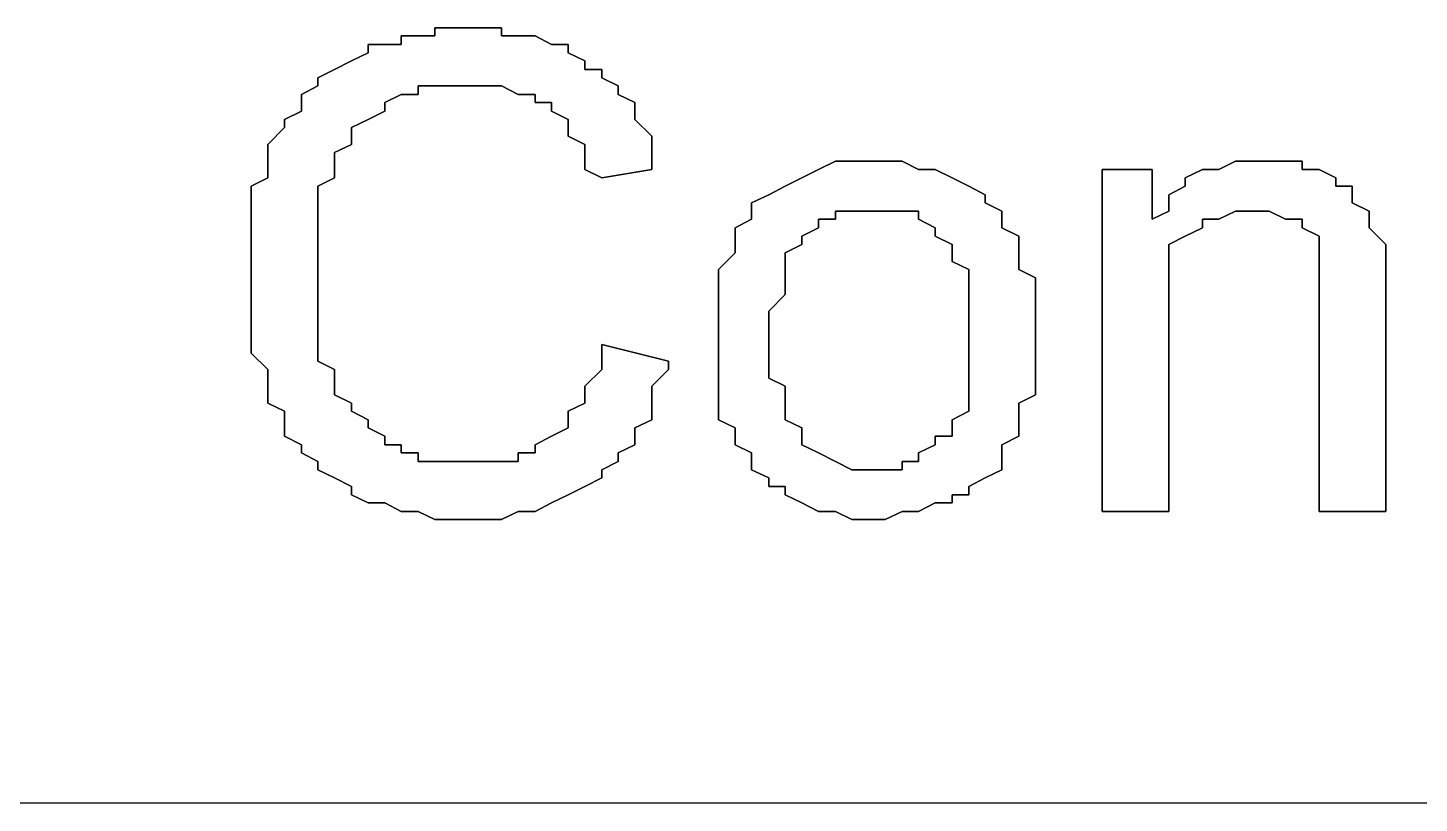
# Model space of a CAD drawing. Header units: metres. Extents: x 2.9 to 42.8, y 1.7 to 28.7.
# Drawn here: x 38.8006 to 39.0949, y 10.3611 to 10.5251 of the extents above; entities that cross this region are included whole.
import ezdxf

# ---------------------------------------------------------------- set-up
doc = ezdxf.new("R2010")
doc.units = ezdxf.units.M
doc.layers.add('NEGRO', color=7, linetype='Continuous')

msp = doc.modelspace()

# ---------------------------------------------------------------- linework, layer by layer
at = {"layer": 'NEGRO', "lineweight": -3}
for points in [[(38.8902, 10.5251), (38.8867, 10.5251), (38.8902, 10.5251)], [(38.8867, 10.5251), (38.8867, 10.5234), (38.8867, 10.5251)], [(38.8937, 10.5251), (38.8902, 10.5251), (38.8937, 10.5251)], [(38.8973, 10.5251), (38.8937, 10.5251), (38.8973, 10.5251)], [(38.9008, 10.5251), (38.8973, 10.5251), (38.9008, 10.5251)], [(38.9008, 10.5234), (38.9008, 10.5251), (38.9008, 10.5234)], [(38.8761, 10.5216), (38.8726, 10.5216), (38.8761, 10.5216)], [(38.8726, 10.5216), (38.8726, 10.5198), (38.8726, 10.5216)], [(38.8796, 10.5216), (38.8761, 10.5216), (38.8796, 10.5216)], [(38.8832, 10.5234), (38.8796, 10.5234), (38.8832, 10.5234)], [(38.8796, 10.5234), (38.8796, 10.5216), (38.8796, 10.5234)], [(38.8867, 10.5234), (38.8832, 10.5234), (38.8867, 10.5234)], [(38.9043, 10.5234), (38.9008, 10.5234), (38.9043, 10.5234)], [(38.9079, 10.5234), (38.9043, 10.5234), (38.9079, 10.5234)], [(38.9114, 10.5216), (38.9079, 10.5234), (38.9114, 10.5216)], [(38.9149, 10.5216), (38.9114, 10.5216), (38.9149, 10.5216)], [(38.9149, 10.5198), (38.9149, 10.5216), (38.9149, 10.5198)], [(38.8691, 10.5181), (38.8655, 10.5163), (38.8691, 10.5181)], [(38.8726, 10.5198), (38.8691, 10.5181), (38.8726, 10.5198)], [(38.9184, 10.5181), (38.9149, 10.5198), (38.9184, 10.5181)], [(38.9184, 10.5163), (38.9184, 10.5181), (38.9184, 10.5163)], [(38.8655, 10.5163), (38.862, 10.5145), (38.8655, 10.5163)], [(38.922, 10.5163), (38.9184, 10.5163), (38.922, 10.5163)], [(38.922, 10.5145), (38.922, 10.5163), (38.922, 10.5145)], [(38.862, 10.5128), (38.8585, 10.511), (38.862, 10.5128)], [(38.862, 10.5145), (38.862, 10.5128), (38.862, 10.5145)], [(38.8832, 10.511), (38.8832, 10.5128), (38.8832, 10.511)], [(38.8832, 10.5128), (38.8867, 10.5128), (38.8832, 10.5128)], [(38.8867, 10.5128), (38.8902, 10.5128), (38.8867, 10.5128)], [(38.8902, 10.5128), (38.8937, 10.5128), (38.8902, 10.5128)], [(38.8937, 10.5128), (38.8973, 10.5128), (38.8937, 10.5128)], [(38.8973, 10.5128), (38.9008, 10.5128), (38.8973, 10.5128)], [(38.9008, 10.5128), (38.9043, 10.511), (38.9008, 10.5128)], [(38.9255, 10.5128), (38.922, 10.5145), (38.9255, 10.5128)], [(38.9255, 10.511), (38.9255, 10.5128), (38.9255, 10.511)], [(38.8585, 10.511), (38.8585, 10.5093), (38.8585, 10.511)], [(38.8585, 10.5093), (38.8585, 10.5075), (38.8585, 10.5093)], [(38.8761, 10.5093), (38.8796, 10.511), (38.8761, 10.5093)], [(38.8761, 10.5075), (38.8761, 10.5093), (38.8761, 10.5075)], [(38.8796, 10.511), (38.8832, 10.511), (38.8796, 10.511)], [(38.9043, 10.511), (38.9079, 10.511), (38.9043, 10.511)], [(38.9079, 10.511), (38.9079, 10.5093), (38.9079, 10.511)], [(38.9079, 10.5093), (38.9114, 10.5093), (38.9079, 10.5093)], [(38.9114, 10.5093), (38.9114, 10.5075), (38.9114, 10.5093)], [(38.929, 10.5093), (38.9255, 10.511), (38.929, 10.5093)], [(38.929, 10.5075), (38.929, 10.5093), (38.929, 10.5075)], [(38.8585, 10.5075), (38.8549, 10.5057), (38.8585, 10.5075)], [(38.8726, 10.5057), (38.8761, 10.5075), (38.8726, 10.5057)], [(38.9114, 10.5075), (38.9149, 10.5057), (38.9114, 10.5075)], [(38.929, 10.5057), (38.929, 10.5075), (38.929, 10.5057)], [(38.8549, 10.504), (38.8514, 10.5004), (38.8549, 10.504)], [(38.8549, 10.5057), (38.8549, 10.504), (38.8549, 10.5057)], [(38.8691, 10.504), (38.8726, 10.5057), (38.8691, 10.504)], [(38.8691, 10.5004), (38.8691, 10.504), (38.8691, 10.5004)], [(38.9149, 10.5057), (38.9149, 10.504), (38.9149, 10.5057)], [(38.9149, 10.504), (38.9149, 10.5022), (38.9149, 10.504)], [(38.9326, 10.5022), (38.929, 10.5057), (38.9326, 10.5022)], [(38.8514, 10.5004), (38.8514, 10.4969), (38.8514, 10.5004)], [(38.8655, 10.4987), (38.8691, 10.5004), (38.8655, 10.4987)], [(38.9149, 10.5022), (38.9184, 10.5004), (38.9149, 10.5022)], [(38.9184, 10.5004), (38.9184, 10.4969), (38.9184, 10.5004)], [(38.9326, 10.5004), (38.9326, 10.5022), (38.9326, 10.5004)], [(38.9326, 10.4987), (38.9326, 10.5004), (38.9326, 10.4987)], [(38.8655, 10.4969), (38.8655, 10.4987), (38.8655, 10.4969)], [(38.9326, 10.4951), (38.9326, 10.4987), (38.9326, 10.4951)], [(38.8514, 10.4969), (38.8514, 10.4951), (38.8514, 10.4969)], [(38.8514, 10.4951), (38.8514, 10.4934), (38.8514, 10.4951)], [(38.8655, 10.4951), (38.8655, 10.4969), (38.8655, 10.4951)], [(38.8655, 10.4934), (38.8655, 10.4951), (38.8655, 10.4934)], [(38.9184, 10.4969), (38.9184, 10.4951), (38.9184, 10.4969)], [(38.9184, 10.4951), (38.922, 10.4934), (38.9184, 10.4951)], [(38.922, 10.4934), (38.9326, 10.4951), (38.922, 10.4934)], [(38.9678, 10.4951), (38.9643, 10.4934), (38.9678, 10.4951)], [(38.9714, 10.4969), (38.9678, 10.4951), (38.9714, 10.4969)], [(38.9749, 10.4969), (38.9714, 10.4969), (38.9749, 10.4969)], [(38.9784, 10.4969), (38.9749, 10.4969), (38.9784, 10.4969)], [(38.9819, 10.4969), (38.9784, 10.4969), (38.9819, 10.4969)], [(38.9855, 10.4969), (38.9819, 10.4969), (38.9855, 10.4969)], [(38.989, 10.4951), (38.9855, 10.4969), (38.989, 10.4951)], [(38.9925, 10.4951), (38.989, 10.4951), (38.9925, 10.4951)], [(38.9961, 10.4934), (38.9925, 10.4951), (38.9961, 10.4934)], [(39.0384, 10.4951), (39.0278, 10.4951), (39.0384, 10.4951)], [(39.0278, 10.4951), (39.0278, 10.4228), (39.0278, 10.4951)], [(39.0384, 10.4846), (39.0384, 10.4951), (39.0384, 10.4846)], [(39.049, 10.4951), (39.0454, 10.4934), (39.049, 10.4951)], [(39.0525, 10.4951), (39.049, 10.4951), (39.0525, 10.4951)], [(39.056, 10.4969), (39.0525, 10.4951), (39.056, 10.4969)], [(39.0596, 10.4969), (39.056, 10.4969), (39.0596, 10.4969)], [(39.0631, 10.4969), (39.0596, 10.4969), (39.0631, 10.4969)], [(39.0666, 10.4969), (39.0631, 10.4969), (39.0666, 10.4969)], [(39.0701, 10.4969), (39.0666, 10.4969), (39.0701, 10.4969)], [(39.0701, 10.4951), (39.0701, 10.4969), (39.0701, 10.4951)], [(39.0737, 10.4951), (39.0701, 10.4951), (39.0737, 10.4951)], [(39.0772, 10.4934), (39.0737, 10.4951), (39.0772, 10.4934)], [(38.8514, 10.4934), (38.8479, 10.4916), (38.8514, 10.4934)], [(38.8479, 10.4916), (38.8479, 10.4881), (38.8479, 10.4916)], [(38.862, 10.4916), (38.8655, 10.4934), (38.862, 10.4916)], [(38.862, 10.4881), (38.862, 10.4916), (38.862, 10.4881)], [(38.9608, 10.4916), (38.9573, 10.4898), (38.9608, 10.4916)], [(38.9643, 10.4934), (38.9608, 10.4916), (38.9643, 10.4934)], [(38.9996, 10.4916), (38.9961, 10.4934), (38.9996, 10.4916)], [(39.0031, 10.4898), (38.9996, 10.4916), (39.0031, 10.4898)], [(39.0454, 10.4916), (39.0419, 10.4898), (39.0454, 10.4916)], [(39.0454, 10.4934), (39.0454, 10.4916), (39.0454, 10.4934)], [(39.0772, 10.4916), (39.0772, 10.4934), (39.0772, 10.4916)], [(39.0807, 10.4916), (39.0772, 10.4916), (39.0807, 10.4916)], [(39.0807, 10.4898), (39.0807, 10.4916), (39.0807, 10.4898)], [(38.9573, 10.4898), (38.9537, 10.4881), (38.9573, 10.4898)], [(39.0031, 10.4881), (39.0031, 10.4898), (39.0031, 10.4881)], [(39.0419, 10.4898), (39.0419, 10.4881), (39.0419, 10.4898)], [(39.0807, 10.4881), (39.0807, 10.4898), (39.0807, 10.4881)], [(38.8479, 10.4881), (38.8479, 10.4863), (38.8479, 10.4881)], [(38.8479, 10.4863), (38.8479, 10.4846), (38.8479, 10.4863)], [(38.862, 10.4863), (38.862, 10.4881), (38.862, 10.4863)], [(38.862, 10.4846), (38.862, 10.4863), (38.862, 10.4846)], [(38.9537, 10.4881), (38.9537, 10.4863), (38.9537, 10.4881)], [(38.9537, 10.4863), (38.9537, 10.4846), (38.9537, 10.4863)], [(38.9714, 10.4846), (38.9714, 10.4863), (38.9714, 10.4846)], [(38.9714, 10.4863), (38.9749, 10.4863), (38.9714, 10.4863)], [(38.9749, 10.4863), (38.9784, 10.4863), (38.9749, 10.4863)], [(38.9784, 10.4863), (38.9819, 10.4863), (38.9784, 10.4863)], [(38.9819, 10.4863), (38.9855, 10.4863), (38.9819, 10.4863)], [(38.9855, 10.4863), (38.989, 10.4863), (38.9855, 10.4863)], [(38.989, 10.4863), (38.989, 10.4846), (38.989, 10.4863)], [(39.0066, 10.4863), (39.0031, 10.4881), (39.0066, 10.4863)], [(39.0066, 10.4846), (39.0066, 10.4863), (39.0066, 10.4846)], [(39.0419, 10.4863), (39.0384, 10.4846), (39.0419, 10.4863)], [(39.0419, 10.4881), (39.0419, 10.4863), (39.0419, 10.4881)], [(39.0525, 10.4846), (39.056, 10.4863), (39.0525, 10.4846)], [(39.056, 10.4863), (39.0596, 10.4863), (39.056, 10.4863)], [(39.0596, 10.4863), (39.0631, 10.4863), (39.0596, 10.4863)], [(39.0631, 10.4863), (39.0666, 10.4846), (39.0631, 10.4863)], [(39.0843, 10.4863), (39.0807, 10.4881), (39.0843, 10.4863)], [(39.0843, 10.4846), (39.0843, 10.4863), (39.0843, 10.4846)], [(38.8479, 10.4846), (38.8479, 10.481), (38.8479, 10.4846)], [(38.862, 10.481), (38.862, 10.4846), (38.862, 10.481)], [(38.9537, 10.4846), (38.9502, 10.4828), (38.9537, 10.4846)], [(38.9502, 10.4828), (38.9502, 10.481), (38.9502, 10.4828)], [(38.9643, 10.481), (38.9678, 10.4828), (38.9643, 10.481)], [(38.9678, 10.4828), (38.9678, 10.4846), (38.9678, 10.4828)], [(38.9678, 10.4846), (38.9714, 10.4846), (38.9678, 10.4846)], [(38.989, 10.4846), (38.9925, 10.4828), (38.989, 10.4846)], [(38.9925, 10.4828), (38.9925, 10.481), (38.9925, 10.4828)], [(39.0066, 10.4828), (39.0066, 10.4846), (39.0066, 10.4828)], [(39.0102, 10.481), (39.0066, 10.4828), (39.0102, 10.481)], [(39.0454, 10.481), (39.049, 10.4828), (39.0454, 10.481)], [(39.049, 10.4828), (39.049, 10.4846), (39.049, 10.4828)], [(39.049, 10.4846), (39.0525, 10.4846), (39.049, 10.4846)], [(39.0666, 10.4846), (39.0701, 10.4846), (39.0666, 10.4846)], [(39.0701, 10.4846), (39.0701, 10.4828), (39.0701, 10.4846)], [(39.0701, 10.4828), (39.0737, 10.481), (39.0701, 10.4828)], [(39.0843, 10.4828), (39.0843, 10.4846), (39.0843, 10.4828)], [(39.0878, 10.4793), (39.0843, 10.4828), (39.0878, 10.4793)], [(38.8479, 10.481), (38.8479, 10.4793), (38.8479, 10.481)], [(38.862, 10.4793), (38.862, 10.481), (38.862, 10.4793)], [(38.9502, 10.481), (38.9502, 10.4793), (38.9502, 10.481)], [(38.9643, 10.4793), (38.9643, 10.481), (38.9643, 10.4793)], [(38.9925, 10.481), (38.9961, 10.4793), (38.9925, 10.481)], [(39.0102, 10.4775), (39.0102, 10.481), (39.0102, 10.4775)], [(39.0419, 10.4793), (39.0454, 10.481), (39.0419, 10.4793)], [(39.0737, 10.481), (39.0737, 10.4775), (39.0737, 10.481)], [(38.8479, 10.4793), (38.8479, 10.4757), (38.8479, 10.4793)], [(38.862, 10.4757), (38.862, 10.4793), (38.862, 10.4757)], [(38.9502, 10.4775), (38.9467, 10.474), (38.9502, 10.4775)], [(38.9502, 10.4793), (38.9502, 10.4775), (38.9502, 10.4793)], [(38.9608, 10.4775), (38.9643, 10.4793), (38.9608, 10.4775)], [(38.9608, 10.4757), (38.9608, 10.4775), (38.9608, 10.4757)], [(38.9961, 10.4793), (38.9961, 10.4775), (38.9961, 10.4793)], [(38.9961, 10.4775), (38.9961, 10.4757), (38.9961, 10.4775)], [(39.0102, 10.4757), (39.0102, 10.4775), (39.0102, 10.4757)], [(39.0419, 10.4775), (39.0419, 10.4793), (39.0419, 10.4775)], [(39.0419, 10.4757), (39.0419, 10.4775), (39.0419, 10.4757)], [(39.0737, 10.4775), (39.0737, 10.4757), (39.0737, 10.4775)], [(39.0878, 10.4775), (39.0878, 10.4793), (39.0878, 10.4775)], [(39.0878, 10.4757), (39.0878, 10.4775), (39.0878, 10.4757)], [(38.8479, 10.4757), (38.8479, 10.474), (38.8479, 10.4757)], [(38.8479, 10.474), (38.8479, 10.4722), (38.8479, 10.474)], [(38.862, 10.474), (38.862, 10.4757), (38.862, 10.474)], [(38.862, 10.4704), (38.862, 10.474), (38.862, 10.4704)], [(38.9467, 10.474), (38.9467, 10.4722), (38.9467, 10.474)], [(38.9608, 10.4722), (38.9608, 10.4757), (38.9608, 10.4722)], [(38.9961, 10.4757), (38.9996, 10.474), (38.9961, 10.4757)], [(38.9996, 10.474), (38.9996, 10.4722), (38.9996, 10.474)], [(39.0102, 10.474), (39.0102, 10.4757), (39.0102, 10.474)], [(39.0137, 10.4722), (39.0102, 10.474), (39.0137, 10.4722)], [(39.0419, 10.4722), (39.0419, 10.4757), (39.0419, 10.4722)], [(39.0737, 10.4757), (39.0737, 10.4722), (39.0737, 10.4757)], [(39.0878, 10.474), (39.0878, 10.4757), (39.0878, 10.474)], [(39.0878, 10.4704), (39.0878, 10.474), (39.0878, 10.4704)], [(38.8479, 10.4722), (38.8479, 10.4704), (38.8479, 10.4722)], [(38.9467, 10.4722), (38.9467, 10.4704), (38.9467, 10.4722)], [(38.9608, 10.4704), (38.9608, 10.4722), (38.9608, 10.4704)], [(38.9996, 10.4722), (38.9996, 10.4704), (38.9996, 10.4722)], [(39.0137, 10.4687), (39.0137, 10.4722), (39.0137, 10.4687)], [(39.0419, 10.4704), (39.0419, 10.4722), (39.0419, 10.4704)], [(39.0737, 10.4722), (39.0737, 10.4704), (39.0737, 10.4722)], [(38.8479, 10.4704), (38.8479, 10.4687), (38.8479, 10.4704)], [(38.8479, 10.4687), (38.8479, 10.4652), (38.8479, 10.4687)], [(38.862, 10.4687), (38.862, 10.4704), (38.862, 10.4687)], [(38.862, 10.4669), (38.862, 10.4687), (38.862, 10.4669)], [(38.9467, 10.4704), (38.9467, 10.4669), (38.9467, 10.4704)], [(38.9573, 10.4652), (38.9608, 10.4687), (38.9573, 10.4652)], [(38.9608, 10.4687), (38.9608, 10.4704), (38.9608, 10.4687)], [(38.9996, 10.4704), (38.9996, 10.4669), (38.9996, 10.4704)], [(39.0137, 10.4669), (39.0137, 10.4687), (39.0137, 10.4669)], [(39.0419, 10.4669), (39.0419, 10.4704), (39.0419, 10.4669)], [(39.0737, 10.4704), (39.0737, 10.4669), (39.0737, 10.4704)], [(39.0878, 10.4669), (39.0878, 10.4704), (39.0878, 10.4669)], [(38.8479, 10.4652), (38.8479, 10.4634), (38.8479, 10.4652)], [(38.862, 10.4634), (38.862, 10.4669), (38.862, 10.4634)], [(38.9467, 10.4669), (38.9467, 10.4652), (38.9467, 10.4669)], [(38.9467, 10.4652), (38.9467, 10.4616), (38.9467, 10.4652)], [(38.9573, 10.4634), (38.9573, 10.4652), (38.9573, 10.4634)], [(38.9996, 10.4669), (38.9996, 10.4652), (38.9996, 10.4669)], [(38.9996, 10.4652), (38.9996, 10.4634), (38.9996, 10.4652)], [(39.0137, 10.4634), (39.0137, 10.4669), (39.0137, 10.4634)], [(39.0419, 10.4652), (39.0419, 10.4669), (39.0419, 10.4652)], [(39.0419, 10.4634), (39.0419, 10.4652), (39.0419, 10.4634)], [(39.0737, 10.4669), (39.0737, 10.4228), (39.0737, 10.4669)], [(39.0878, 10.4228), (39.0878, 10.4669), (39.0878, 10.4228)], [(38.8479, 10.4634), (38.8479, 10.4599), (38.8479, 10.4634)], [(38.862, 10.4616), (38.862, 10.4634), (38.862, 10.4616)], [(38.9573, 10.4599), (38.9573, 10.4634), (38.9573, 10.4599)], [(38.9996, 10.4634), (38.9996, 10.4599), (38.9996, 10.4634)], [(39.0137, 10.4616), (39.0137, 10.4634), (39.0137, 10.4616)], [(39.0419, 10.4228), (39.0419, 10.4634), (39.0419, 10.4228)], [(38.8479, 10.4599), (38.8479, 10.4581), (38.8479, 10.4599)], [(38.862, 10.4581), (38.862, 10.4616), (38.862, 10.4581)], [(38.9467, 10.4616), (38.9467, 10.4599), (38.9467, 10.4616)], [(38.9467, 10.4599), (38.9467, 10.4563), (38.9467, 10.4599)], [(38.9573, 10.4563), (38.9573, 10.4599), (38.9573, 10.4563)], [(38.9996, 10.4599), (38.9996, 10.4581), (38.9996, 10.4599)], [(39.0137, 10.4599), (39.0137, 10.4616), (39.0137, 10.4599)], [(39.0137, 10.4581), (39.0137, 10.4599), (39.0137, 10.4581)], [(38.8479, 10.4581), (38.8479, 10.4563), (38.8479, 10.4581)], [(38.8479, 10.4563), (38.8514, 10.4528), (38.8479, 10.4563)], [(38.862, 10.4563), (38.862, 10.4581), (38.862, 10.4563)], [(38.862, 10.4546), (38.862, 10.4563), (38.862, 10.4546)], [(38.922, 10.4581), (38.922, 10.4546), (38.922, 10.4581)], [(38.9361, 10.4546), (38.922, 10.4581), (38.9361, 10.4546)], [(38.9467, 10.4563), (38.9467, 10.4546), (38.9467, 10.4563)], [(38.9573, 10.4528), (38.9573, 10.4563), (38.9573, 10.4528)], [(38.9996, 10.4581), (38.9996, 10.4546), (38.9996, 10.4581)], [(39.0137, 10.4546), (39.0137, 10.4581), (39.0137, 10.4546)], [(38.8655, 10.4528), (38.862, 10.4546), (38.8655, 10.4528)], [(38.922, 10.4546), (38.922, 10.4528), (38.922, 10.4546)], [(38.9361, 10.4528), (38.9361, 10.4546), (38.9361, 10.4528)], [(38.9467, 10.4546), (38.9467, 10.451), (38.9467, 10.4546)], [(38.9996, 10.4546), (38.9996, 10.4528), (38.9996, 10.4546)], [(39.0137, 10.4528), (39.0137, 10.4546), (39.0137, 10.4528)], [(38.8514, 10.4528), (38.8514, 10.451), (38.8514, 10.4528)], [(38.8514, 10.451), (38.8514, 10.4493), (38.8514, 10.451)], [(38.8655, 10.451), (38.8655, 10.4528), (38.8655, 10.451)], [(38.8655, 10.4493), (38.8655, 10.451), (38.8655, 10.4493)], [(38.922, 10.4528), (38.9184, 10.4493), (38.922, 10.4528)], [(38.9326, 10.4493), (38.9361, 10.4528), (38.9326, 10.4493)], [(38.9467, 10.451), (38.9467, 10.4493), (38.9467, 10.451)], [(38.9573, 10.451), (38.9573, 10.4528), (38.9573, 10.451)], [(38.9608, 10.4493), (38.9573, 10.451), (38.9608, 10.4493)], [(38.9996, 10.4528), (38.9996, 10.451), (38.9996, 10.4528)], [(38.9996, 10.451), (38.9996, 10.4475), (38.9996, 10.451)], [(39.0137, 10.4493), (39.0137, 10.4528), (39.0137, 10.4493)], [(38.8514, 10.4493), (38.8514, 10.4475), (38.8514, 10.4493)], [(38.8514, 10.4475), (38.8514, 10.4457), (38.8514, 10.4475)], [(38.8655, 10.4475), (38.8655, 10.4493), (38.8655, 10.4475)], [(38.8691, 10.4457), (38.8655, 10.4475), (38.8691, 10.4457)], [(38.9184, 10.4493), (38.9184, 10.4475), (38.9184, 10.4493)], [(38.9184, 10.4475), (38.9184, 10.4457), (38.9184, 10.4475)], [(38.9326, 10.4475), (38.9326, 10.4493), (38.9326, 10.4475)], [(38.9326, 10.4457), (38.9326, 10.4475), (38.9326, 10.4457)], [(38.9467, 10.4493), (38.9467, 10.4475), (38.9467, 10.4493)], [(38.9467, 10.4475), (38.9467, 10.444), (38.9467, 10.4475)], [(38.9608, 10.4457), (38.9608, 10.4493), (38.9608, 10.4457)], [(38.9996, 10.4475), (38.9996, 10.4457), (38.9996, 10.4475)], [(39.0102, 10.4457), (39.0137, 10.4475), (39.0102, 10.4457)], [(39.0137, 10.4475), (39.0137, 10.4493), (39.0137, 10.4475)], [(38.8514, 10.4457), (38.8549, 10.444), (38.8514, 10.4457)], [(38.8691, 10.444), (38.8691, 10.4457), (38.8691, 10.444)], [(38.9184, 10.4457), (38.9149, 10.444), (38.9184, 10.4457)], [(38.9326, 10.4422), (38.9326, 10.4457), (38.9326, 10.4422)], [(38.9608, 10.444), (38.9608, 10.4457), (38.9608, 10.444)], [(38.9996, 10.4457), (38.9996, 10.444), (38.9996, 10.4457)], [(39.0102, 10.4422), (39.0102, 10.4457), (39.0102, 10.4422)], [(38.8549, 10.444), (38.8549, 10.4422), (38.8549, 10.444)], [(38.8549, 10.4422), (38.8549, 10.4387), (38.8549, 10.4422)], [(38.8726, 10.4422), (38.8691, 10.444), (38.8726, 10.4422)], [(38.8726, 10.4405), (38.8726, 10.4422), (38.8726, 10.4405)], [(38.9149, 10.444), (38.9149, 10.4422), (38.9149, 10.444)], [(38.9149, 10.4422), (38.9149, 10.4405), (38.9149, 10.4422)], [(38.929, 10.4405), (38.9326, 10.4422), (38.929, 10.4405)], [(38.9467, 10.444), (38.9467, 10.4422), (38.9467, 10.444)], [(38.9467, 10.4422), (38.9502, 10.4405), (38.9467, 10.4422)], [(38.9608, 10.4422), (38.9608, 10.444), (38.9608, 10.4422)], [(38.9643, 10.4405), (38.9608, 10.4422), (38.9643, 10.4405)], [(38.9996, 10.444), (38.9961, 10.4422), (38.9996, 10.444)], [(38.9961, 10.4422), (38.9961, 10.4405), (38.9961, 10.4422)], [(39.0102, 10.4405), (39.0102, 10.4422), (39.0102, 10.4405)], [(38.8549, 10.4387), (38.8585, 10.4369), (38.8549, 10.4387)], [(38.8761, 10.4387), (38.8726, 10.4405), (38.8761, 10.4387)], [(38.8761, 10.4369), (38.8761, 10.4387), (38.8761, 10.4369)], [(38.9114, 10.4387), (38.9079, 10.4369), (38.9114, 10.4387)], [(38.9149, 10.4405), (38.9114, 10.4387), (38.9149, 10.4405)], [(38.929, 10.4387), (38.929, 10.4405), (38.929, 10.4387)], [(38.929, 10.4369), (38.929, 10.4387), (38.929, 10.4369)], [(38.9502, 10.4405), (38.9502, 10.4387), (38.9502, 10.4405)], [(38.9502, 10.4387), (38.9502, 10.4369), (38.9502, 10.4387)], [(38.9643, 10.4387), (38.9643, 10.4405), (38.9643, 10.4387)], [(38.9643, 10.4369), (38.9643, 10.4387), (38.9643, 10.4369)], [(38.9961, 10.4387), (38.9925, 10.4387), (38.9961, 10.4387)], [(38.9925, 10.4387), (38.9925, 10.4369), (38.9925, 10.4387)], [(38.9961, 10.4405), (38.9961, 10.4387), (38.9961, 10.4405)], [(39.0066, 10.4369), (39.0102, 10.4387), (39.0066, 10.4369)], [(39.0102, 10.4387), (39.0102, 10.4405), (39.0102, 10.4387)], [(38.8585, 10.4369), (38.8585, 10.4352), (38.8585, 10.4369)], [(38.8796, 10.4369), (38.8761, 10.4369), (38.8796, 10.4369)], [(38.8796, 10.4352), (38.8796, 10.4369), (38.8796, 10.4352)], [(38.9079, 10.4369), (38.9079, 10.4352), (38.9079, 10.4369)], [(38.9255, 10.4352), (38.929, 10.4369), (38.9255, 10.4352)], [(38.9502, 10.4369), (38.9537, 10.4352), (38.9502, 10.4369)], [(38.9678, 10.4352), (38.9643, 10.4369), (38.9678, 10.4352)], [(38.9925, 10.4369), (38.989, 10.4352), (38.9925, 10.4369)], [(39.0066, 10.4334), (39.0066, 10.4369), (39.0066, 10.4334)], [(38.8585, 10.4352), (38.862, 10.4334), (38.8585, 10.4352)], [(38.862, 10.4334), (38.862, 10.4316), (38.862, 10.4334)], [(38.8832, 10.4352), (38.8796, 10.4352), (38.8832, 10.4352)], [(38.8832, 10.4334), (38.8832, 10.4352), (38.8832, 10.4334)], [(38.8867, 10.4334), (38.8832, 10.4334), (38.8867, 10.4334)], [(38.8902, 10.4334), (38.8867, 10.4334), (38.8902, 10.4334)], [(38.8937, 10.4334), (38.8902, 10.4334), (38.8937, 10.4334)], [(38.8973, 10.4334), (38.8937, 10.4334), (38.8973, 10.4334)], [(38.9008, 10.4334), (38.8973, 10.4334), (38.9008, 10.4334)], [(38.9043, 10.4334), (38.9008, 10.4334), (38.9043, 10.4334)], [(38.9079, 10.4352), (38.9043, 10.4352), (38.9079, 10.4352)], [(38.9043, 10.4352), (38.9043, 10.4334), (38.9043, 10.4352)], [(38.922, 10.4316), (38.9255, 10.4334), (38.922, 10.4316)], [(38.9255, 10.4334), (38.9255, 10.4352), (38.9255, 10.4334)], [(38.9537, 10.4352), (38.9537, 10.4334), (38.9537, 10.4352)], [(38.9537, 10.4334), (38.9537, 10.4316), (38.9537, 10.4334)], [(38.9714, 10.4334), (38.9678, 10.4352), (38.9714, 10.4334)], [(38.9749, 10.4316), (38.9714, 10.4334), (38.9749, 10.4316)], [(38.989, 10.4334), (38.9855, 10.4334), (38.989, 10.4334)], [(38.9855, 10.4334), (38.9855, 10.4316), (38.9855, 10.4334)], [(38.989, 10.4352), (38.989, 10.4334), (38.989, 10.4352)], [(39.0066, 10.4316), (39.0066, 10.4334), (39.0066, 10.4316)], [(38.862, 10.4316), (38.8655, 10.4299), (38.862, 10.4316)], [(38.8655, 10.4299), (38.8691, 10.4281), (38.8655, 10.4299)], [(38.9184, 10.4281), (38.922, 10.4299), (38.9184, 10.4281)], [(38.922, 10.4299), (38.922, 10.4316), (38.922, 10.4299)], [(38.9537, 10.4316), (38.9573, 10.4299), (38.9537, 10.4316)], [(38.9573, 10.4299), (38.9573, 10.4281), (38.9573, 10.4299)], [(38.9784, 10.4316), (38.9749, 10.4316), (38.9784, 10.4316)], [(38.9819, 10.4316), (38.9784, 10.4316), (38.9819, 10.4316)], [(38.9855, 10.4316), (38.9819, 10.4316), (38.9855, 10.4316)], [(38.9996, 10.4281), (39.0031, 10.4299), (38.9996, 10.4281)], [(39.0031, 10.4299), (39.0066, 10.4316), (39.0031, 10.4299)], [(38.8691, 10.4281), (38.8691, 10.4263), (38.8691, 10.4281)], [(38.9149, 10.4263), (38.9184, 10.4281), (38.9149, 10.4263)], [(38.9573, 10.4281), (38.9608, 10.4281), (38.9573, 10.4281)], [(38.9608, 10.4281), (38.9608, 10.4263), (38.9608, 10.4281)], [(38.9996, 10.4263), (38.9996, 10.4281), (38.9996, 10.4263)], [(38.8691, 10.4263), (38.8726, 10.4246), (38.8691, 10.4263)], [(38.8726, 10.4246), (38.8761, 10.4246), (38.8726, 10.4246)], [(38.8761, 10.4246), (38.8796, 10.4228), (38.8761, 10.4246)], [(38.9079, 10.4228), (38.9114, 10.4246), (38.9079, 10.4228)], [(38.9114, 10.4246), (38.9149, 10.4263), (38.9114, 10.4246)], [(38.9608, 10.4263), (38.9643, 10.4246), (38.9608, 10.4263)], [(38.9643, 10.4246), (38.9678, 10.4228), (38.9643, 10.4246)], [(38.989, 10.4228), (38.9925, 10.4246), (38.989, 10.4228)], [(38.9925, 10.4246), (38.9961, 10.4246), (38.9925, 10.4246)], [(38.9961, 10.4246), (38.9961, 10.4263), (38.9961, 10.4246)], [(38.9961, 10.4263), (38.9996, 10.4263), (38.9961, 10.4263)], [(38.8796, 10.4228), (38.8832, 10.4228), (38.8796, 10.4228)], [(38.8832, 10.4228), (38.8867, 10.4211), (38.8832, 10.4228)], [(38.8867, 10.4211), (38.8902, 10.4211), (38.8867, 10.4211)], [(38.8902, 10.4211), (38.8937, 10.4211), (38.8902, 10.4211)], [(38.8937, 10.4211), (38.8973, 10.4211), (38.8937, 10.4211)], [(38.8973, 10.4211), (38.9008, 10.4211), (38.8973, 10.4211)], [(38.9008, 10.4211), (38.9043, 10.4228), (38.9008, 10.4211)], [(38.9043, 10.4228), (38.9079, 10.4228), (38.9043, 10.4228)], [(38.9678, 10.4228), (38.9714, 10.4228), (38.9678, 10.4228)], [(38.9714, 10.4228), (38.9749, 10.4211), (38.9714, 10.4228)], [(38.9749, 10.4211), (38.9784, 10.4211), (38.9749, 10.4211)], [(38.9784, 10.4211), (38.9819, 10.4211), (38.9784, 10.4211)], [(38.9819, 10.4211), (38.9855, 10.4228), (38.9819, 10.4211)], [(38.9855, 10.4228), (38.989, 10.4228), (38.9855, 10.4228)], [(39.0278, 10.4228), (39.0419, 10.4228), (39.0278, 10.4228)], [(39.0737, 10.4228), (39.0878, 10.4228), (39.0737, 10.4228)], [(42.3545, 10.3611), (36.389, 10.3611)]]:
    msp.add_lwpolyline(points, dxfattribs=at)

doc.saveas('drawing.dxf')
